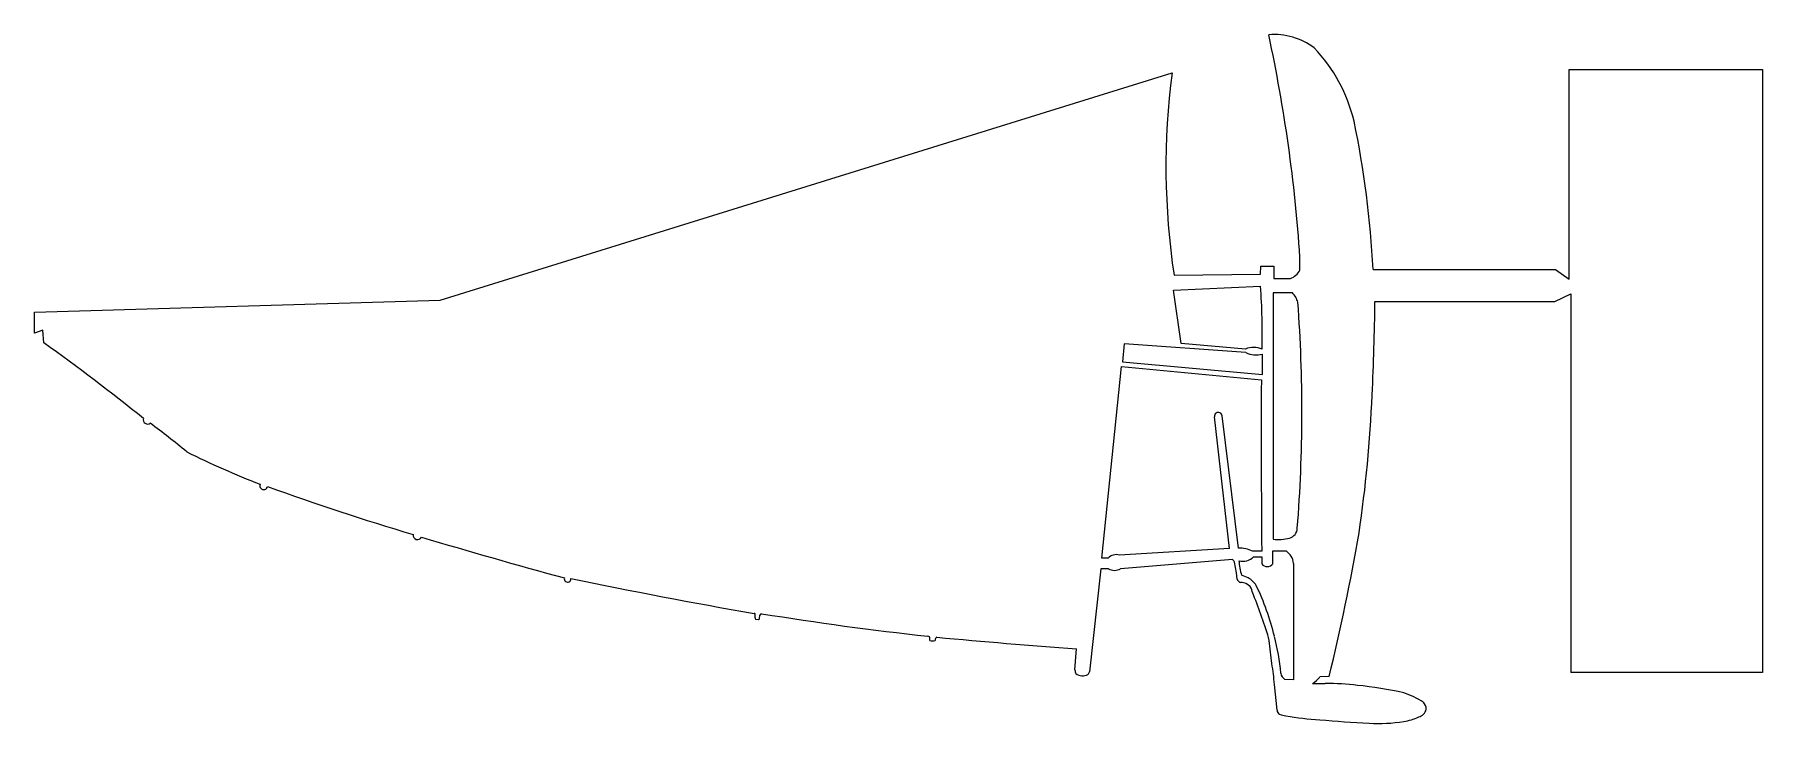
# Model space of a CAD drawing. Header units: millimetres. Extents: x -402 to 166, y -113 to 113.
import ezdxf

# ---------------------------------------------------------------- set-up
doc = ezdxf.new("R2010")
doc.units = ezdxf.units.MM
doc.layers.add('Sketch001', color=7, linetype='CONTINUOUS')

msp = doc.modelspace()

# ---------------------------------------------------------------- linework, layer by layer
at = {"layer": 'Sketch001'}
for p, q in [((-268.62, 25.75), (-28.25, 100.41)), ((102.1, 32.67), (102.1, 101.48)), ((102.1, 101.48), (165.6, 101.48)), ((165.6, 101.48), (165.6, -96.6)), ((13.69, 35.61), (13.72, 39.84)), ((-27.63, 33.94), (0.77, 34.29)), ((0.77, 34.29), (0.92, 36.97)), ((0.92, 36.97), (5.1, 36.97)), ((5.1, 36.97), (5.1, 32.86)), ((37.73, 35.85), (97.65, 35.85)), ((97.65, 35.85), (102.1, 32.67)), ((-27.81, 29.01), (0.77, 30.33)), ((-25.26, 11.52), (-27.81, 29.01)), ((5.1, 32.86), (10.61, 32.86)), ((-401.82, 21.78), (-268.62, 25.75)), ((11.23, 28.13), (4.9, 28.13)), ((4.9, 28.13), (4.9, -52.74)), ((38.36, 25.34), (97.42, 25.34)), ((97.42, 25.34), (102.66, 27.83)), ((102.66, 27.83), (102.66, -96.6)), ((-401.82, 14.91), (-401.82, 21.78)), ((-399.1, 15.92), (-401.82, 14.91)), ((-398.8, 11.72), (-399.1, 15.92)), ((-44.02, 11.44), (-44.53, 5.51)), ((-4.03, 8.57), (-44.02, 11.44)), ((-4.14, 9.7), (-25.26, 11.52)), ((1.39, 1.29), (1.39, 8.05)), ((-51.34, -58.99), (-44.88, 3.91)), ((-44.88, 3.91), (1.04, -0.45)), ((-44.53, 5.51), (1.39, 1.29)), ((-9.38, -55.86), (-14.32, -12.58)), ((-6.45, -55.68), (-11.83, -12.29)), ((-9.38, -55.86), (-45.61, -58)), ((1.18, -56.71), (-1.87, -56.71)), ((4.8, -60.85), (4.8, -56.65)), ((4.8, -56.65), (9.15, -56.65)), ((-49.28, -58.99), (-51.34, -58.99)), ((-8.45, -59.47), (-45.17, -62.55)), ((-7.13, -63.81), (-7.72, -60.36)), ((-1.52, -58.56), (1.18, -58.56)), ((1.18, -58.56), (1.18, -60.89)), ((11.56, -60.72), (11.56, -99.01)), ((-51.71, -62.55), (-55.4, -96.31)), ((-49.2, -62.55), (-51.71, -62.55)), ((-6.91, -65.88), (-7.13, -63.81)), ((-165.23, -78.63), (-165.14, -77.5)), ((-165.1, -79.06), (-164.06, -79.2)), ((-163.73, -78.87), (-163.61, -77.76)), ((-107.78, -86.07), (-107.81, -85.49)), ((-106.08, -85.68), (-106.09, -86.08)), ((-60.17, -95.73), (-59.67, -88.78)), ((6.22, -108.95), (5.31, -100.54)), ((11.56, -99.01), (8.79, -98.83)), ((17.8, -100.18), (22.05, -100.18)), ((23.3, -97.92), (20.21, -98.05)), ((165.6, -96.6), (102.66, -96.6))]:
    msp.add_line(p, q, dxfattribs=at)
for centre, radius, start, end in [((5.22, 90.96), 22.05, 53.2169, 94.5722), ((-492.71, 6.07), 507.55, 3.8148, 12.1553), ((-20.61, 71.81), 53.66, 13.7157, 43.3207), ((207.96, 69.34), 238.24, 172.5087, -171.4531), ((-295.72, 18.01), 333.93, 3.0635, 11.4917), ((8.29, 38.56), 6.16, -67.938, -28.6776), ((-195.43, 15.29), 196.77, -1.6571, 4.3837), ((6.53, 23.33), 6.72, 14.8698, 45.6195), ((-468.26, -10.94), 482.63, -4.5394, 4.2773), ((-999.98, 40.72), 1038.45, -2.54573, -0.84868), ((-807.39, -561.14), 703.65, 51.1531, 54.50181), ((-1.55, 3.61), 6.62, 64.8167, 113.0008), ((-0.69, 15), 7.25, -117.4737, -73.361), ((3560.27, -20.21), 3559.28, 179.6818, -179.41253), ((-418.63, 15.09), 456.54, -8.2901, -2.5733), ((-13.08, -12.36), 1.26, 3.2995, -170.3344), ((-364.68, -13.55), 1.42, 162.3639, -52.7104), ((-563.52, -282.22), 333.85, 50.6519, 53.2618), ((-233.85, 210.02), 262.13, -116.7528, -110.9773), ((-326.55, -35.24), 1.26, 156.0729, -9.6166), ((-11.96, 831.71), 922.04, -109.86754, -106.74039), ((9.4, -49.06), 3.46, -75.4814, -1.438), ((-737.02, 85.13), 782.05, -13.53655, -10.00427), ((-276.09, -51.43), 1.46, 173.1973, -26.793), ((227.95, 1620.94), 1746.93, -106.72538, -105.12328), ((-6.24, -65.51), 9.83, 63.5929, 91.1992), ((6.85, -41.08), 11.82, -99.512, -73.239), ((6.34, -61.06), 5.23, 3.8138, 57.5408), ((-46.62, -61.57), 3.71, 74.21, 135.8148), ((-9.06, -60.71), 1.38, 14.704, 63.9851), ((-5.06, -55.04), 4.99, -104.2972, -44.81), ((10.04, -59.39), 16.35, -178.2797, -161.4001), ((2.98, -59.51), 2.26, -142.5056, -36.4032), ((-226.76, -65.79), 1.1, 163.9172, 6.1584), ((139.53, 1683.53), 1786.92, -101.79279, -99.82783), ((-47.19, -58.4), 4.61, -115.8093, -63.9319), ((-5.55, -65.6), 1.39, -168.6001, -98.261), ((-5.68, -70.81), 3.84, 64.0082, 91.0415), ((-13.62, -87.98), 24.76, 65.4394, 70.7432), ((-5.11, -70.25), 3.09, 26.8176, 68.9906), ((-6.69, -71.71), 7.1, 31.7931, 61.6956), ((-77.13, -104.83), 84.9, 13.7234, 25.7339), ((-34.26, -81.43), 34.3, 17.5415, 21.512), ((-75.9, -102.67), 80.77, 17.4308, 23.0078), ((-165.45, -77.47), 0.305, -4.7627, 94.7637), ((-164.48, -78.64), 0.752, 178.9966, -146.2181), ((-164.05, -78.88), 0.317, -92.2911, 2.2902), ((-163.07, -77.79), 0.538, 87.5607, 176.6814), ((13.08, 1016.59), 1107.94, -99.14727, -96.29927), ((-41.38, -96.3), 46.13, 12.7922, 22.7385), ((-108.47, -85.33), 0.673, -14.0878, 91.6187), ((-105.26, -85.8), 0.83, 107.209, 171.8625), ((128.6, 2476.07), 2571.76, -95.2228, -94.19829), ((-58.71, -102.07), 66.36, 4.53, 15.1812), ((-106.91, -83.18), 3.02, -106.7999, -74.2437), ((-143.56, -107.19), 148.66, 5.2361, 8.1591), ((-58.06, -95.75), 2.11, 179.5312, -146.7522), ((-57.28, -95.75), 1.97, -46.4235, -16.4547), ((-61.7, -105.05), 67.17, 3.8525, 9.7987), ((-57.69, -94.41), 3.28, -130.5875, -57.5116), ((9.88, -96.66), 2.43, -176.0003, -116.6191), ((14.03, -93.48), 7.69, -60.5945, -36.4961), ((21.73, -193.88), 93.7, 83.3426, 89.8026), ((21.52, -218.42), 118.13, 77.1288, 84.6199), ((39.75, -128.26), 26.27, 56.538, 72.0968), ((51.87, -108.66), 3.32, 0.0905, 44.393), ((7.81, -108.89), 1.59, -177.5936, -118.6551), ((9.37, -105.01), 5.76, -113.7661, -92.6168), ((25.22, -24.4), 87.86, -100.5644, -93.2681), ((57.25, 317), 430.71, -94.9333, -92.7705), ((39.79, -62.03), 51.28, -93.7578, -80.9824), ((44.35, -92.58), 20.4, -80.201, -65.8177), ((51.81, -107.83), 3.48, -75.0132, -13.8507)]:
    msp.add_arc(centre, radius, start, end, dxfattribs=at)

doc.saveas('drawing.dxf')
